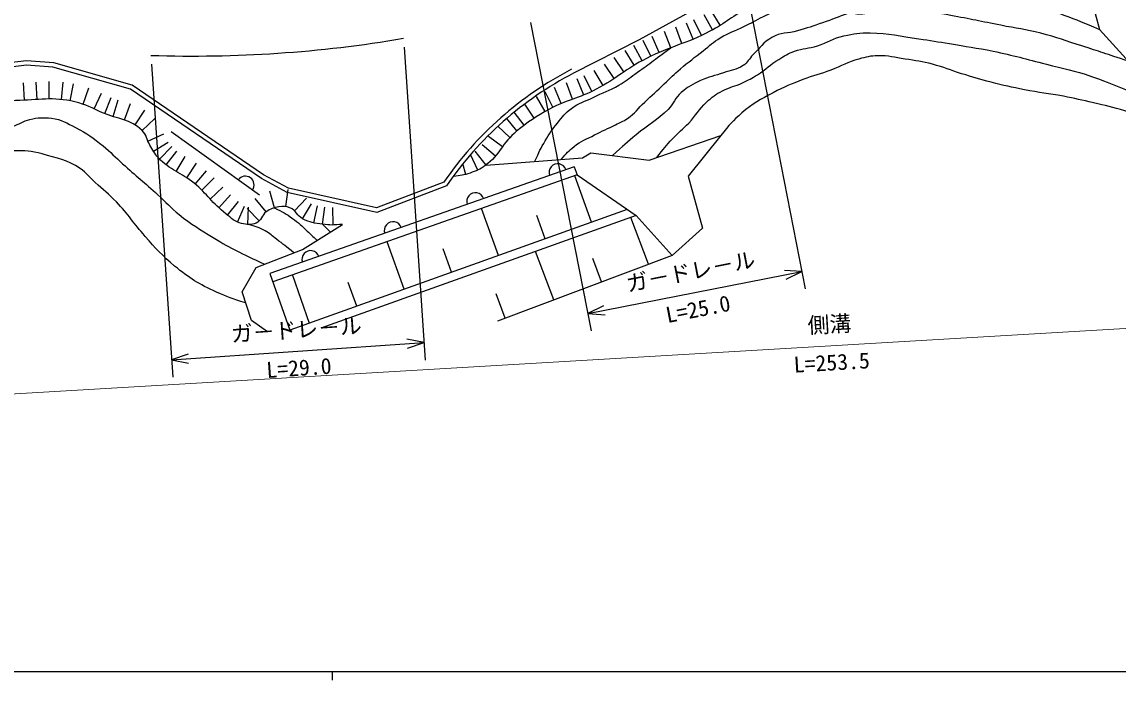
# Model space of a CAD drawing. Units: millimetres, scale not verified. Extents: x 40000 to 680000, y 20000 to 380000.
# Drawn here: x 132444 to 258016, y 204000 to 279458 of the extents above; entities that cross this region are included whole.
import ezdxf
from ezdxf.enums import TextEntityAlignment as Align

# ---------------------------------------------------------------- set-up
doc = ezdxf.new("R2010")
doc.units = ezdxf.units.MM
doc.header["$LTSCALE"] = 1000
for name, color, linetype, lineweight in [('M-BGD', 7, 'Continuous', 25), ('M-STR-HTXT', 7, 'Continuous', 13), ('M-STR-STRC', 7, 'Continuous', 25), ('M-TTL-BAND', 7, 'Continuous', 25)]:
    doc.layers.add(name, color=color, linetype=linetype, lineweight=lineweight)
doc.styles.add('@ＭＳ ゴシック', font='')
doc.styles.add('ＭＳ ゴシック', font='')
doc.styles.get('@ＭＳ ゴシック').set_extended_font_data('@MS Gothic')
doc.styles.get('ＭＳ ゴシック').set_extended_font_data('MS Gothic')

msp = doc.modelspace()

# ---------------------------------------------------------------- linework, layer by layer
at = {"layer": 'M-BGD'}
for p, q in [((253557, 287388), (255878, 278598)), ((217020, 285054), (203152, 277409)), ((211554, 278539), (210581, 280287)), ((212445, 279065), (211384, 280761)), ((208052, 276968), (207347, 278840)), ((209356, 277482), (208581, 279326)), ((210275, 277889), (209425, 279700)), ((205437, 275952), (204645, 277788)), ((206771, 276489), (206058, 278357)), ((255878, 278598), (264224, 269363)), ((203152, 277409), (195647, 273578)), ((203490, 275007), (202532, 276763)), ((204481, 275515), (203612, 277316)), ((201411, 273721), (200294, 275380)), ((202595, 274489), (201552, 276195)), ((132958, 274997), (128587, 274470)), ((132969, 274494), (128678, 273977)), ((136088, 274752), (132958, 274997)), ((135999, 274257), (132969, 274494)), ((144870, 271738), (135999, 274257)), ((145085, 272197), (136088, 274752)), ((199021, 272170), (198015, 273898)), ((200274, 272953), (199172, 274622)), ((134197, 270565), (134073, 272561)), ((135564, 270622), (135549, 272622)), ((136961, 270560), (137169, 272549)), ((196811, 271074), (196058, 272927)), ((197739, 271483), (196870, 273285)), ((132733, 270474), (132633, 272471)), ((137972, 270408), (138353, 272372)), ((139451, 270016), (140111, 271904)), ((140731, 269478), (141565, 271296)), ((159875, 261516), (144870, 271738)), ((160136, 261943), (145085, 272197)), ((193280, 269668), (192386, 271457)), ((194211, 270094), (193439, 271939)), ((195512, 270588), (194832, 272469)), ((141942, 268939), (142671, 270802)), ((142897, 268610), (143487, 270521)), ((144208, 268212), (144865, 270101)), ((191128, 268425), (190064, 270042)), ((192378, 269182), (191395, 270924)), ((145426, 267640), (146511, 269321)), ((189986, 267613), (188849, 269111)), ((146215, 267003), (147670, 268375)), ((188350, 266217), (186980, 267490)), ((189148, 266956), (187998, 268398)), ((146877, 265802), (148706, 266613)), ((159666, 259612), (149555, 266838)), ((187492, 265140), (185877, 266319)), ((204288, 263600), (212508, 266436)), ((212508, 266436), (208759, 261773)), ((147498, 264648), (149212, 265678)), ((148206, 263737), (149600, 265170)), ((186684, 264073), (185160, 265368)), ((148979, 263064), (150190, 264656)), ((150127, 262314), (151150, 264033)), ((184677, 262477), (183847, 264254)), ((185611, 263048), (184378, 264623)), ((185611, 263048), (196646, 263888)), ((196646, 263888), (197607, 264465)), ((197607, 264465), (204288, 263600)), ((151318, 261589), (152428, 263253)), ((195710, 262853), (160858, 250597)), ((183293, 261981), (182960, 263190)), ((195710, 262853), (196042, 261910)), ((152276, 260872), (153577, 262391)), ((153049, 260164), (154453, 261589)), ((162814, 259910), (159875, 261516)), ((162992, 260382), (160136, 261943)), ((196042, 261910), (161190, 249653)), ((197701, 256504), (195797, 261824)), ((196042, 261910), (202812, 257271)), ((208759, 261773), (210393, 255813)), ((154010, 259153), (155473, 260516)), ((161374, 258142), (160842, 260070)), ((162673, 258279), (162933, 260262)), ((173071, 258131), (162992, 260382)), ((180765, 261082), (173071, 258131)), ((181089, 260671), (173109, 257610)), ((154993, 258154), (156348, 259626)), ((155999, 257318), (157263, 258868)), ((160429, 257675), (159145, 259209)), ((173109, 257610), (162814, 259910)), ((163652, 257805), (165032, 259252)), ((157130, 256497), (157932, 258329)), ((159628, 256642), (158235, 258078)), ((158333, 256234), (158408, 258232)), ((201794, 257969), (163132, 244130)), ((164604, 256876), (165613, 258602)), ((165885, 256413), (166316, 258366)), ((166884, 256254), (167143, 258237)), ((168107, 256176), (168068, 258175)), ((187032, 252685), (185106, 258064)), ((164569, 253364), (169173, 256241)), ((202812, 257271), (166686, 244340)), ((192381, 254600), (191429, 257260)), ((204225, 251671), (202197, 257051)), ((202812, 257271), (206929, 252690)), ((210393, 255813), (206929, 252690)), ((176243, 248823), (174296, 254262)), ((159267, 251309), (164569, 253364)), ((181652, 250759), (180690, 253449)), ((206929, 252690), (186923, 245152)), ((193375, 247583), (191280, 253143)), ((157664, 248514), (159267, 251309)), ((198844, 249644), (197831, 252334)), ((160858, 250597), (163132, 244130)), ((163427, 250440), (165365, 244929)), ((170804, 246876), (169831, 249596)), ((158733, 245226), (157664, 248514)), ((187815, 245488), (186767, 248268)), ((160582, 243910), (158733, 245226))]:
    msp.add_line(p, q, dxfattribs=at)
for centre, radius, start, end in [((152053, 419543), 144000, 268.07903, 279.63735), ((214077, 238128), 40455, 117.46624, 145.43086), ((214077, 238128), 39955, 117.46889, 145.65248), ((193824, 262190), 1000, 19.37585, 199.37585), ((158039, 260775), 1000, 324.44701, 144.44701), ((184390, 258872), 1000, 19.37585, 199.37585), ((174956, 255555), 1000, 19.37585, 199.37585), ((165523, 252237), 1000, 19.37585, 199.37585)]:
    msp.add_arc(centre, radius, start, end, dxfattribs=at)
for points, knots in [([(253557, 287388), (252864, 288014), (252400, 288369), (251493, 288539), (250391, 288746), (249824, 287988), (248718, 287801), (247731, 287633), (247163, 287641), (246167, 287532), (244620, 287363), (243696, 287539), (242207, 287085), (240415, 286538), (239572, 285820), (237866, 285049), (236154, 284274), (235080, 284072), (233458, 283124), (232260, 282424), (231752, 281778), (230549, 281088), (229961, 280751), (229627, 280508), (228960, 280394), (228295, 280281), (227893, 280352), (227237, 280506), (225691, 280870), (224962, 281512), (223433, 281938), (222455, 282211), (221873, 282237), (220859, 282296), (219838, 282356), (219233, 282438), (218241, 282184), (217213, 281921), (216675, 281627), (215735, 281133), (213919, 280177), (213074, 279340), (211260, 278380), (208529, 276936), (206738, 276676), (203987, 275270), (201640, 274070), (200568, 272967), (198237, 271734), (196222, 270669), (194870, 270538), (192866, 269452), (191310, 268609), (190487, 268031), (189107, 266923), (187486, 265622), (187204, 264213), (185527, 262985), (184915, 262537), (184498, 262382), (183781, 262135), (183049, 261883), (182730, 261844), (181839, 261732)], [0, 0, 0, 0, 1, 1, 1, 2, 2, 2, 3, 3, 3, 4, 4, 4, 5, 5, 5, 6, 6, 6, 7, 7, 7, 8, 8, 8, 9, 9, 9, 10, 10, 10, 11, 11, 11, 12, 12, 12, 13, 13, 13, 14, 14, 14, 15, 15, 15, 16, 16, 16, 17, 17, 17, 18, 18, 18, 19, 19, 19, 20, 20, 20, 21, 21, 21, 21]), ([(233801, 283319), (235870, 283021), (236478, 282909), (238208, 282839), (239451, 282789), (240150, 282909), (241391, 282839), (242498, 282777), (243120, 282720), (244211, 282521), (245723, 282244), (246554, 281998), (248030, 281566), (249529, 281127), (250342, 280795), (251804, 280247), (253412, 279645), (253935, 279420), (255878, 278598)], [0, 0, 0, 0, 1, 1, 1, 2, 2, 2, 3, 3, 3, 4, 4, 4, 5, 5, 5, 6, 6, 6, 6]), ([(194245, 263706), (194838, 264414), (195070, 264655), (195692, 265162), (196516, 265832), (197114, 266013), (198053, 266510), (198972, 266998), (199521, 267205), (200451, 267672), (200983, 267940), (201310, 268045), (201800, 268384), (202676, 268991), (203008, 269527), (203786, 270257), (204661, 271079), (205157, 271535), (206034, 272356), (206752, 273028), (207119, 273443), (207870, 274079), (208864, 274922), (209463, 275341), (210493, 276140), (211251, 276729), (211614, 277151), (212441, 277639), (213445, 278231), (214093, 278397), (215139, 278913), (216025, 279350), (216497, 279645), (217387, 280074), (218254, 280493), (218748, 280712), (219635, 281086), (220715, 281541), (221086, 281670), (222438, 282159)], [0, 0, 0, 0, 1, 1, 1, 2, 2, 2, 3, 3, 3, 4, 4, 4, 5, 5, 5, 6, 6, 6, 7, 7, 7, 8, 8, 8, 9, 9, 9, 10, 10, 10, 11, 11, 11, 12, 12, 12, 13, 13, 13, 13]), ([(227237, 280506), (225769, 279936), (225377, 279782), (224169, 279362), (223049, 278974), (222421, 278757), (221284, 278426), (220152, 278096), (219376, 278275), (218361, 277676), (217371, 277092), (217003, 276501), (216188, 275690), (215725, 275230), (215614, 274805), (215064, 274454), (214275, 273951), (213697, 273943), (212816, 273630), (211795, 273267), (211175, 273187), (210193, 272730), (209276, 272303), (208752, 272037), (207982, 271381), (207251, 270759), (207165, 270109), (206483, 269433), (205182, 268142), (204216, 267688), (202811, 266510), (201731, 265604), (201380, 265300), (200084, 264144)], [0, 0, 0, 0, 1, 1, 1, 2, 2, 2, 3, 3, 3, 4, 4, 4, 5, 5, 5, 6, 6, 6, 7, 7, 7, 8, 8, 8, 9, 9, 9, 10, 10, 10, 11, 11, 11, 11]), ([(259168, 274957), (256593, 275816), (255933, 276038), (253850, 276701), (252025, 277282), (251023, 277682), (249167, 278156), (247395, 278608), (246368, 278709), (244574, 279065), (242336, 279509), (241088, 279786), (238845, 280202), (237375, 280474), (236554, 280653), (235071, 280838), (233351, 281053), (232741, 281065), (230644, 281143)], [0, 0, 0, 0, 1, 1, 1, 2, 2, 2, 3, 3, 3, 4, 4, 4, 5, 5, 5, 6, 6, 6, 6]), ([(205164, 263902), (205980, 264949), (206217, 265260), (206970, 266061), (207666, 266799), (208145, 267124), (208844, 267859), (209688, 268748), (209957, 269436), (210867, 270257), (211522, 270848), (211920, 271164), (212703, 271569), (213556, 272009), (214116, 272071), (214989, 272468), (215686, 272785), (216059, 273004), (216712, 273405), (217713, 274018), (218140, 274564), (219148, 275166), (219828, 275572), (220201, 275834), (220946, 276102), (221935, 276458), (222565, 276392), (223569, 276702), (224782, 277076), (225363, 277598), (226604, 277863), (227756, 278110), (228424, 278226), (229602, 278201), (231798, 278153), (233011, 277842), (235185, 277526), (236563, 277326), (237332, 277193), (238707, 276964), (240655, 276640), (241756, 276503), (243690, 276102), (246095, 275604), (247419, 275218), (249797, 274604), (251822, 274080), (252994, 273906), (254968, 273217), (257599, 272301), (259001, 271597), (261600, 270595), (262502, 270246), (262787, 270135), (263912, 269708)], [0, 0, 0, 0, 1, 1, 1, 2, 2, 2, 3, 3, 3, 4, 4, 4, 5, 5, 5, 6, 6, 6, 7, 7, 7, 8, 8, 8, 9, 9, 9, 10, 10, 10, 11, 11, 11, 12, 12, 12, 13, 13, 13, 14, 14, 14, 15, 15, 15, 16, 16, 16, 17, 17, 17, 18, 18, 18, 18]), ([(191205, 263474), (191714, 264602), (191866, 264949), (192395, 265836), (192886, 266659), (193176, 267117), (193781, 267859), (194357, 268565), (194663, 269000), (195393, 269545), (196257, 270192), (196896, 270307), (197865, 270782), (199018, 271346), (199704, 271582), (200826, 272206), (201588, 272630), (201948, 272978), (202662, 273480), (204289, 274624), (204795, 275017), (206771, 276489)], [0, 0, 0, 0, 1, 1, 1, 2, 2, 2, 3, 3, 3, 4, 4, 4, 5, 5, 5, 6, 6, 6, 7, 7, 7, 7]), ([(261975, 267972), (260506, 268629), (260061, 268822), (258790, 269246), (257413, 269705), (256604, 269842), (255193, 270182), (253853, 270505), (253098, 270669), (251746, 270932), (250012, 271268), (249019, 271338), (247287, 271681), (245786, 271978), (244948, 272164), (243465, 272543), (242137, 272882), (241404, 273116), (240093, 273517), (238783, 273918), (238085, 274263), (236758, 274604), (235546, 274915), (234848, 275017), (233611, 275203), (232401, 275385), (231724, 275588), (230501, 275578), (229640, 275571), (229160, 275426), (228328, 275203), (227020, 274853), (226377, 274392), (225105, 273929), (223870, 273480), (223145, 273322), (221921, 272843), (220566, 272313), (219793, 272031), (218511, 271344), (217036, 270554), (216175, 270120), (214914, 269021), (213874, 268115), (213502, 267688), (212508, 266436)], [0, 0, 0, 0, 1, 1, 1, 2, 2, 2, 3, 3, 3, 4, 4, 4, 5, 5, 5, 6, 6, 6, 7, 7, 7, 8, 8, 8, 9, 9, 9, 10, 10, 10, 11, 11, 11, 12, 12, 12, 13, 13, 13, 14, 14, 14, 15, 15, 15, 15]), ([(169173, 256241), (168144, 256162), (167770, 256136), (166884, 256254), (165969, 256376), (165428, 256459), (164604, 256876), (163931, 257217), (163849, 257859), (163153, 258149), (162693, 258341), (162374, 258303), (161880, 258238), (161277, 258158), (160926, 258025), (160429, 257675), (159880, 257289), (159895, 256658), (159274, 256402), (158675, 256155), (158250, 256211), (157616, 256343), (156802, 256511), (156469, 256963), (155809, 257468), (154244, 258666), (153688, 259708), (152167, 260962), (150656, 262207), (149436, 262452), (148080, 263864), (147601, 264364), (147458, 264750), (147103, 265345), (146727, 265976), (146737, 266486), (146215, 267003), (144836, 268370), (143466, 268275), (141684, 269046), (140464, 269575), (139809, 269980), (138516, 270290), (135928, 270910), (134366, 270482), (131705, 270438), (129815, 270407), (128754, 270314), (126878, 270083), (124872, 269836), (123779, 269496), (121785, 269165), (119556, 268795), (118326, 268398), (116070, 268276), (114949, 268216), (114317, 268286), (113197, 268365), (111910, 268457), (111171, 268418), (109910, 268691), (108652, 268964), (107979, 269267), (106801, 269787), (105926, 270173), (105616, 270328), (104610, 270882)], [0, 0, 0, 0, 1, 1, 1, 2, 2, 2, 3, 3, 3, 4, 4, 4, 5, 5, 5, 6, 6, 6, 7, 7, 7, 8, 8, 8, 9, 9, 9, 10, 10, 10, 11, 11, 11, 12, 12, 12, 13, 13, 13, 14, 14, 14, 15, 15, 15, 16, 16, 16, 17, 17, 17, 18, 18, 18, 19, 19, 19, 20, 20, 20, 21, 21, 21, 22, 22, 22, 22]), ([(112427, 261737), (113814, 262572), (114197, 262812), (115375, 263422), (116335, 263918), (116855, 264246), (117869, 264620), (118960, 265023), (119612, 265135), (120752, 265365), (122332, 265683), (123247, 265690), (124833, 265980), (126083, 266209), (126768, 266412), (128008, 266693), (129324, 266992), (130087, 267069), (131376, 267470), (132173, 267719), (132536, 268109), (133352, 268280), (134307, 268481), (134879, 268538), (135846, 268410), (136990, 268258), (137577, 267876), (138600, 267341), (139908, 266656), (140595, 266167), (141741, 265235), (142659, 264490), (143098, 263985), (143976, 263195), (145543, 261786), (146470, 261052), (148025, 259632), (148984, 258756), (149441, 258175), (150455, 257364), (151885, 256220), (152781, 255700), (154342, 254741), (156552, 253382), (157415, 253019), (160241, 251686)], [0, 0, 0, 0, 1, 1, 1, 2, 2, 2, 3, 3, 3, 4, 4, 4, 5, 5, 5, 6, 6, 6, 7, 7, 7, 8, 8, 8, 9, 9, 9, 10, 10, 10, 11, 11, 11, 12, 12, 12, 13, 13, 13, 14, 14, 14, 15, 15, 15, 15]), ([(158072, 247259), (156507, 247723), (156000, 247921), (154730, 248489), (152718, 249389), (151635, 250064), (149937, 251469), (148496, 252661), (147816, 253478), (146568, 254870), (145225, 256368), (144660, 257373), (143264, 258822), (142369, 259751), (141782, 260183), (140835, 261057), (140163, 261676), (139873, 262131), (139118, 262644), (137603, 263672), (136509, 263841), (134745, 264328), (133518, 264668), (132779, 264704), (131506, 264685), (129942, 264661), (129080, 264379), (127554, 264037), (125926, 263672), (125026, 263384), (123473, 262774), (122899, 262548), (122676, 262188), (122080, 262029), (120697, 261659), (119873, 261684), (118452, 261510), (117416, 261384), (117079, 261346), (115796, 261219)], [0, 0, 0, 0, 1, 1, 1, 2, 2, 2, 3, 3, 3, 4, 4, 4, 5, 5, 5, 6, 6, 6, 7, 7, 7, 8, 8, 8, 9, 9, 9, 10, 10, 10, 11, 11, 11, 12, 12, 12, 13, 13, 13, 13]), ([(161374, 258142), (162357, 257641), (162680, 257482), (163438, 256936), (164146, 256425), (164488, 256067), (165132, 255478), (165577, 255071), (165722, 254934), (166252, 254416)], [0, 0, 0, 0, 1, 1, 1, 2, 2, 2, 3, 3, 3, 3]), ([(163600, 252988), (162648, 253745), (162402, 253947), (161617, 254537), (161115, 254914), (160863, 255171), (160322, 255490), (159604, 255913), (159256, 255991), (158334, 256265)], [0, 0, 0, 0, 1, 1, 1, 2, 2, 2, 3, 3, 3, 3]), ([(166884, 256254), (167149, 256001), (167219, 255936), (167428, 255727), (167567, 255589), (167611, 255545), (167780, 255371)], [0, 0, 0, 0, 1, 1, 1, 2, 2, 2, 2])]:
    msp.add_open_spline(points, degree=3, knots=knots, dxfattribs=at)
at = {"layer": 'M-STR-HTXT'}
msp.add_line((338798, 249018), (111393, 235637), dxfattribs=at)
at = {"layer": 'M-STR-STRC'}
for p, q in [((215246, 284196), (222179, 248870)), ((190714, 279382), (197647, 244056)), ((176228, 276577), (178648, 240689)), ((147293, 274626), (149714, 238738)), ((197262, 246018), (221794, 250833)), ((221794, 250833), (219798, 250969)), ((219998, 249953), (221794, 250833)), ((199058, 246898), (197262, 246018)), ((197262, 246018), (199257, 245883)), ((149579, 240734), (178513, 242685)), ((178513, 242685), (176551, 243071)), ((176621, 242038), (178513, 242685)), ((151472, 241380), (149579, 240734)), ((149579, 240734), (151542, 240347))]:
    msp.add_line(p, q, dxfattribs=at)
at = {"layer": 'M-TTL-BAND'}
for p, q in [((40000, 205000), (579000, 205000)), ((168000, 205000), (168000, 204000))]:
    msp.add_line(p, q, dxfattribs=at)

# ---------------------------------------------------------------- texts
at = {"layer": 'M-STR-HTXT', "style": 'ＭＳ ゴシック'}
msp.add_text('側溝', height=1833, rotation=3.368, dxfattribs=at).set_placement((225037, 243326), align=Align.BOTTOM_CENTER)
at = {"layer": 'M-STR-HTXT', "style": '@ＭＳ ゴシック'}
msp.add_text('L=253.5', height=1833, rotation=3.368, dxfattribs=at).set_placement((225155, 241329), align=Align.TOP_CENTER)
at = {"layer": 'M-STR-STRC', "style": 'ＭＳ ゴシック'}
for rotation, p in [(11.103, (209335, 249407)), (3.858, (163979, 242707))]:
    msp.add_text('ガ－ドレ－ル', height=1833, rotation=rotation, dxfattribs=at).set_placement(p, align=Align.BOTTOM_CENTER)
at = {"layer": 'M-STR-STRC', "style": '@ＭＳ ゴシック'}
for s, rotation, p in [('L=25.0', 11.103, (209720, 247444)), ('L=29.0', 3.858, (164114, 240711))]:
    msp.add_text(s, height=1833, rotation=rotation, dxfattribs=at).set_placement(p, align=Align.TOP_CENTER)

doc.saveas('drawing.dxf')
